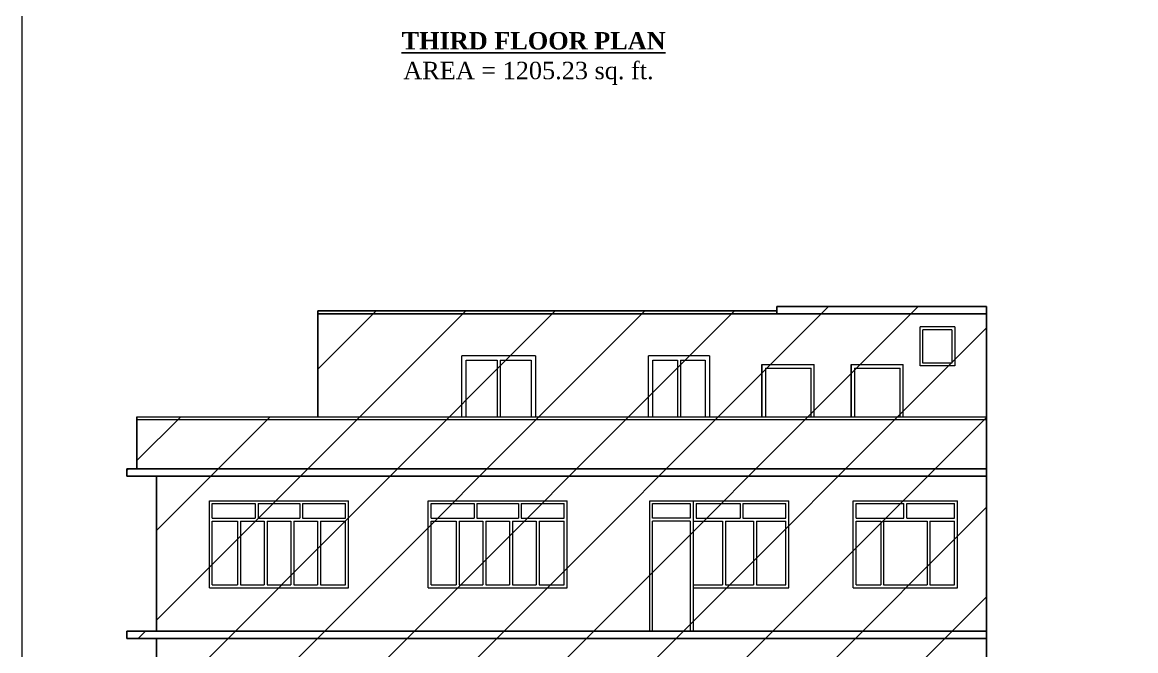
# Model space of a CAD drawing. Header units: inches. Extents: x 4069 to 291496, y -47643 to 12535.
# Drawn here: x 111241 to 112010, y -27558 to -27125 of the extents above; entities that cross this region are included whole.
import ezdxf

# ---------------------------------------------------------------- set-up
doc = ezdxf.new("R2010")
doc.units = ezdxf.units.IN
doc.header["$LTSCALE"] = 5
doc.header["$MEASUREMENT"] = 0
for name, color, linetype, lineweight in [('DOOR', 62, 'Continuous', 0), ('ele1', 21, 'Continuous', 20), ('Railing', 43, 'Continuous', 18), ('win', 5, 'Continuous', 18)]:
    doc.layers.add(name, color=color, linetype=linetype, lineweight=lineweight)
doc.layers.add('TEXT', color=6, linetype='Continuous')
doc.layers.add('WALL', color=7, linetype='Continuous')
doc.styles.add('ordinary', font='times.ttf')

msp = doc.modelspace()

# ---------------------------------------------------------------- hatches: boundary and pattern name
at = {"layer": 'WALL', "linetype": 'ByBlock', "ltscale": 5, "true_color": 0xf8991e}
h = msp.add_hatch(dxfattribs=at)
h.set_pattern_fill('ANSI31', color=30, scale=350)
h.set_pattern_definition([(45, (104858.308, -23741.887), (-30.93592, 30.93592), [])])
h.paths.add_polyline_path([(111333.65665, -27914.85312), (111333.65665, -27773.85312), (111316.62223, -27773.85312), (111316.62223, -27768.85312), (111333.65665, -27768.85312), (111333.65665, -27661.85312), (111313.21534, -27661.85312), (111313.21534, -27656.85312), (111333.65665, -27656.85312), (111333.65665, -27549.85312), (111313.21534, -27549.85312), (111313.21534, -27544.85312), (111333.65665, -27544.85312), (111333.65665, -27437.85312), (111313.21534, -27437.85312), (111313.21534, -27432.85312), (111320.02911, -27432.85312), (111320.02911, -27396.85312), (111444.94818, -27396.85312), (111444.94818, -27323.85312), (111761.98679, -27323.85312), (111761.98679, -27320.85312), (111906.65665, -27320.85312), (111906.65665, -27771.85312), (111954.65665, -27771.85312), (111954.65665, -27914.85312)])

# ---------------------------------------------------------------- linework, layer by layer
at = {"layer": 'DOOR', "lineweight": 13}
for p, q in [((111751.6214, -27396.85312), (111751.6214, -27360.85312)), ((111751.6214, -27360.85312), (111751.6214, -27396.85312)), ((111751.6214, -27360.85312), (111787.6214, -27360.85312)), ((111754.1214, -27363.35312), (111754.1214, -27396.85312)), ((111754.1214, -27363.35312), (111785.6214, -27363.35312)), ((111785.6214, -27396.85312), (111785.6214, -27363.35312)), ((111787.6214, -27396.85312), (111787.6214, -27360.85312)), ((111813.1214, -27396.85312), (111813.1214, -27360.85312)), ((111813.1214, -27360.85312), (111813.1214, -27396.85312)), ((111813.1214, -27360.85312), (111849.1214, -27360.85312)), ((111815.6214, -27363.35312), (111815.6214, -27396.85312)), ((111815.6214, -27363.35312), (111847.1214, -27363.35312)), ((111847.1214, -27396.85312), (111847.1214, -27363.35312)), ((111849.1214, -27396.85312), (111849.1214, -27360.85312))]:
    msp.add_line(p, q, dxfattribs=at)
at = {"layer": 'ele1'}
msp.add_lwpolyline([(111240.93807, -25867.41595), (114325.90253, -25867.41595), (114325.90253, -28022.74893), (111240.93807, -28022.74893)], close=True, dxfattribs=at)
msp.add_lwpolyline([(111240.93807, -25867.41595), (114325.90253, -25867.41595), (114325.90253, -28022.74893), (111240.93807, -28022.74893)], close=True, dxfattribs=at)
at = {"layer": 'Railing', "color": 30}
for p, q in [((111320.02911, -27396.85312), (111906.65665, -27396.85312)), ((111320.02911, -27398.85312), (111906.65665, -27398.85312))]:
    msp.add_line(p, q, dxfattribs=at)
at = {"layer": 'WALL', "color": 2, "linetype": 'ByBlock', "ltscale": 5}
for p, q in [((111444.94818, -27396.85312), (111444.94818, -27323.85312)), ((111444.94818, -27323.85312), (111761.98679, -27323.85312)), ((111444.94818, -27325.85312), (111761.98679, -27325.85312)), ((111761.98679, -27320.85312), (111906.65665, -27320.85312)), ((111761.98679, -27325.85312), (111761.98679, -27320.85312)), ((111761.98679, -27325.85312), (111906.65665, -27325.85312)), ((111906.65665, -27320.85312), (111906.65665, -27396.85312)), ((111320.02911, -27432.85312), (111320.02911, -27396.85312)), ((111906.65665, -27432.85312), (111906.65665, -27396.85312)), ((111313.21534, -27432.85312), (111906.65665, -27432.85312)), ((111313.21534, -27432.85312), (111313.21534, -27437.85312)), ((111906.65665, -27432.85312), (111906.65665, -27437.85312)), ((111313.21534, -27437.85312), (111906.65665, -27437.85312)), ((111333.65665, -27544.85312), (111333.65665, -27437.85312)), ((111906.65665, -27544.85312), (111906.65665, -27437.85312)), ((111313.21534, -27544.85312), (111906.65665, -27544.85312)), ((111313.21534, -27544.85312), (111313.21534, -27549.85312)), ((111313.21534, -27549.85312), (111906.65665, -27549.85312)), ((111333.65665, -27656.85312), (111333.65665, -27549.85312)), ((111906.65665, -27544.85312), (111906.65665, -27549.85312)), ((111906.65665, -27656.85312), (111906.65665, -27549.85312))]:
    msp.add_line(p, q, dxfattribs=at)
at = {"layer": 'win'}
for p, q in [((111884.78618, -27334.85312), (111860.78618, -27334.85312)), ((111860.78618, -27361.85312), (111860.78618, -27334.85312)), ((111884.78618, -27334.85312), (111884.78618, -27361.85312)), ((111882.78618, -27336.85312), (111862.78618, -27336.85312)), ((111862.78618, -27359.85312), (111862.78618, -27336.85312)), ((111882.78618, -27336.85312), (111882.78618, -27359.85312)), ((111595.33223, -27354.85312), (111544.33223, -27354.85312)), ((111544.33223, -27396.85312), (111544.33223, -27354.85312)), ((111547.33223, -27396.85312), (111547.33223, -27357.85312)), ((111547.33223, -27357.85312), (111568.83223, -27357.85312)), ((111568.83223, -27357.85312), (111568.83223, -27396.85312)), ((111570.83223, -27357.85312), (111592.33223, -27357.85312)), ((111570.83223, -27357.85312), (111570.83223, -27396.85312)), ((111592.33223, -27357.85312), (111592.33223, -27396.85312)), ((111595.33223, -27354.85312), (111595.33223, -27396.85312)), ((111715.31465, -27354.85312), (111673.31465, -27354.85312)), ((111673.31465, -27396.85312), (111673.31465, -27354.85312)), ((111676.31465, -27396.85312), (111676.31465, -27357.85312)), ((111676.31465, -27357.85312), (111693.31465, -27357.85312)), ((111693.31465, -27357.85312), (111693.31465, -27396.85312)), ((111695.31465, -27357.85312), (111712.31465, -27357.85312)), ((111695.31465, -27357.85312), (111695.31465, -27396.85312)), ((111712.31465, -27357.85312), (111712.31465, -27396.85312)), ((111715.31465, -27354.85312), (111715.31465, -27396.85312)), ((111884.78618, -27361.85312), (111860.78618, -27361.85312)), ((111882.78618, -27359.85312), (111862.78618, -27359.85312)), ((111370.15665, -27454.85312), (111466.15665, -27454.85312)), ((111370.15665, -27514.85312), (111370.15665, -27454.85312)), ((111372.15665, -27456.85312), (111401.82331, -27456.85312)), ((111372.15665, -27466.85312), (111372.15665, -27456.85312)), ((111401.82331, -27456.85312), (111401.82331, -27466.85312)), ((111403.82331, -27456.85312), (111432.48998, -27456.85312)), ((111403.82331, -27456.85312), (111403.82331, -27466.85312)), ((111432.48998, -27456.85312), (111432.48998, -27466.85312)), ((111434.48998, -27456.85312), (111464.15665, -27456.85312)), ((111434.48998, -27456.85312), (111434.48998, -27466.85312)), ((111464.15665, -27466.85312), (111464.15665, -27456.85312)), ((111466.15665, -27514.85312), (111466.15665, -27454.85312)), ((111521.15665, -27454.85312), (111617.15665, -27454.85312)), ((111521.15665, -27514.85312), (111521.15665, -27454.85312)), ((111523.15665, -27456.85312), (111552.82331, -27456.85312)), ((111523.15665, -27466.85312), (111523.15665, -27456.85312)), ((111552.82331, -27456.85312), (111552.82331, -27466.85312)), ((111554.82331, -27456.85312), (111583.48998, -27456.85312)), ((111554.82331, -27456.85312), (111554.82331, -27466.85312)), ((111583.48998, -27456.85312), (111583.48998, -27466.85312)), ((111585.48998, -27456.85312), (111615.15665, -27456.85312)), ((111585.48998, -27456.85312), (111585.48998, -27466.85312)), ((111615.15665, -27466.85312), (111615.15665, -27456.85312)), ((111617.15665, -27514.85312), (111617.15665, -27454.85312)), ((111674.15665, -27454.85312), (111770.15665, -27454.85312)), ((111674.15665, -27544.85312), (111674.15665, -27454.85312)), ((111676.15665, -27456.85312), (111702.15665, -27456.85312)), ((111676.15665, -27466.85312), (111676.15665, -27456.85312)), ((111702.15665, -27456.85312), (111702.15665, -27466.85312)), ((111704.15665, -27454.85312), (111704.15665, -27544.85312)), ((111704.15665, -27456.85312), (111704.15665, -27466.85312)), ((111706.15665, -27456.85312), (111736.48998, -27456.85312)), ((111706.15665, -27456.85312), (111706.15665, -27466.85312)), ((111736.48998, -27456.85312), (111736.48998, -27466.85312)), ((111738.48998, -27456.85312), (111768.15665, -27456.85312)), ((111738.48998, -27456.85312), (111738.48998, -27466.85312)), ((111768.15665, -27466.85312), (111768.15665, -27456.85312)), ((111770.15665, -27514.85312), (111770.15665, -27454.85312)), ((111814.63375, -27454.85312), (111886.63375, -27454.85312)), ((111814.63375, -27514.85312), (111814.63375, -27454.85312)), ((111816.63375, -27456.85312), (111849.63375, -27456.85312)), ((111816.63375, -27466.85312), (111816.63375, -27456.85312)), ((111849.63375, -27466.85312), (111849.63375, -27456.85312)), ((111851.63375, -27456.85312), (111884.63375, -27456.85312)), ((111851.63375, -27466.85312), (111851.63375, -27456.85312)), ((111884.63375, -27466.85312), (111884.63375, -27456.85312)), ((111886.63375, -27514.85312), (111886.63375, -27454.85312)), ((111372.15665, -27466.85312), (111401.82331, -27466.85312)), ((111403.82331, -27466.85312), (111432.48998, -27466.85312)), ((111434.48998, -27466.85312), (111464.15665, -27466.85312)), ((111523.15665, -27466.85312), (111552.82331, -27466.85312)), ((111554.82331, -27466.85312), (111583.48998, -27466.85312)), ((111585.48998, -27466.85312), (111615.15665, -27466.85312)), ((111702.15665, -27466.85312), (111676.15665, -27466.85312)), ((111706.15665, -27466.85312), (111736.48998, -27466.85312)), ((111738.48998, -27466.85312), (111768.15665, -27466.85312)), ((111816.63375, -27466.85312), (111849.63375, -27466.85312)), ((111851.63375, -27466.85312), (111884.63375, -27466.85312)), ((111372.15665, -27468.85312), (111389.55665, -27468.85312)), ((111372.15665, -27512.85312), (111372.15665, -27468.85312)), ((111389.55665, -27468.85312), (111389.55665, -27512.85312)), ((111391.55665, -27468.85312), (111407.95665, -27468.85312)), ((111391.55665, -27468.85312), (111391.55665, -27512.85312)), ((111407.95665, -27468.85312), (111407.95665, -27512.85312)), ((111409.95665, -27468.85312), (111426.35665, -27468.85312)), ((111409.95665, -27468.85312), (111409.95665, -27512.85312)), ((111426.35665, -27468.85312), (111426.35665, -27512.85312)), ((111428.35665, -27468.85312), (111444.75665, -27468.85312)), ((111428.35665, -27468.85312), (111428.35665, -27512.85312)), ((111444.75665, -27468.85312), (111444.75665, -27512.85312)), ((111446.75665, -27468.85312), (111464.15665, -27468.85312)), ((111446.75665, -27468.85312), (111446.75665, -27512.85312)), ((111464.15665, -27512.85312), (111464.15665, -27468.85312)), ((111523.15665, -27468.85312), (111540.55665, -27468.85312)), ((111523.15665, -27512.85312), (111523.15665, -27468.85312)), ((111540.55665, -27468.85312), (111540.55665, -27512.85312)), ((111542.55665, -27468.85312), (111558.95665, -27468.85312)), ((111542.55665, -27468.85312), (111542.55665, -27512.85312)), ((111558.95665, -27468.85312), (111558.95665, -27512.85312)), ((111560.95665, -27468.85312), (111577.35665, -27468.85312)), ((111560.95665, -27468.85312), (111560.95665, -27512.85312)), ((111577.35665, -27468.85312), (111577.35665, -27512.85312)), ((111579.35665, -27468.85312), (111595.75665, -27468.85312)), ((111579.35665, -27468.85312), (111579.35665, -27512.85312)), ((111595.75665, -27468.85312), (111595.75665, -27512.85312)), ((111597.75665, -27468.85312), (111615.15665, -27468.85312)), ((111597.75665, -27468.85312), (111597.75665, -27512.85312)), ((111615.15665, -27512.85312), (111615.15665, -27468.85312)), ((111676.15665, -27544.85312), (111676.15665, -27468.85312)), ((111702.15665, -27468.85312), (111676.15665, -27468.85312)), ((111702.15665, -27468.85312), (111702.15665, -27544.85312)), ((111704.15665, -27468.85312), (111724.48998, -27468.85312)), ((111724.48998, -27468.85312), (111724.48998, -27512.85312)), ((111726.48998, -27468.85312), (111745.82331, -27468.85312)), ((111726.48998, -27468.85312), (111726.48998, -27512.85312)), ((111745.82331, -27468.85312), (111745.82331, -27512.85312)), ((111747.82331, -27468.85312), (111768.15665, -27468.85312)), ((111747.82331, -27468.85312), (111747.82331, -27512.85312)), ((111768.15665, -27512.85312), (111768.15665, -27468.85312)), ((111816.63375, -27468.85312), (111833.63375, -27468.85312)), ((111816.63375, -27512.85312), (111816.63375, -27468.85312)), ((111833.63375, -27468.85312), (111833.63375, -27512.85312)), ((111835.63375, -27468.85312), (111865.63375, -27468.85312)), ((111835.63375, -27468.85312), (111835.63375, -27512.85312)), ((111865.63375, -27468.85312), (111865.63375, -27512.85312)), ((111867.63375, -27468.85312), (111884.63375, -27468.85312)), ((111867.63375, -27468.85312), (111867.63375, -27512.85312)), ((111884.63375, -27512.85312), (111884.63375, -27468.85312)), ((111372.15665, -27512.85312), (111389.55665, -27512.85312)), ((111391.55665, -27512.85312), (111407.95665, -27512.85312)), ((111409.95665, -27512.85312), (111426.35665, -27512.85312)), ((111428.35665, -27512.85312), (111444.75665, -27512.85312)), ((111446.75665, -27512.85312), (111464.15665, -27512.85312)), ((111523.15665, -27512.85312), (111540.55665, -27512.85312)), ((111542.55665, -27512.85312), (111558.95665, -27512.85312)), ((111560.95665, -27512.85312), (111577.35665, -27512.85312)), ((111579.35665, -27512.85312), (111595.75665, -27512.85312)), ((111597.75665, -27512.85312), (111615.15665, -27512.85312)), ((111704.15665, -27512.85312), (111724.48998, -27512.85312)), ((111726.48998, -27512.85312), (111745.82331, -27512.85312)), ((111747.82331, -27512.85312), (111768.15665, -27512.85312)), ((111816.63375, -27512.85312), (111833.63375, -27512.85312)), ((111835.63375, -27512.85312), (111865.63375, -27512.85312)), ((111867.63375, -27512.85312), (111884.63375, -27512.85312)), ((111370.15665, -27514.85312), (111466.15665, -27514.85312)), ((111521.15665, -27514.85312), (111617.15665, -27514.85312)), ((111704.15665, -27514.85312), (111770.15665, -27514.85312)), ((111814.63375, -27514.85312), (111886.63375, -27514.85312))]:
    msp.add_line(p, q, dxfattribs=at)

# ---------------------------------------------------------------- texts
at = {"layer": 'TEXT', "char_height": 12, "width": 219.8150831, "attachment_point": 8, "rotation": 359.99961192, "style": 'ordinary'}
for s, insert in [('{\\fTimes New Roman|b1|i0|c0|p18;\\LTHIRD FLOOR PLAN}', (111593.98496, -27143.63864)), ('AREA = 1205.23 sq. ft.', (111590.40019, -27167.87939))]:
    msp.add_mtext(s, dxfattribs=dict(at, insert=insert))

doc.saveas('drawing.dxf')
